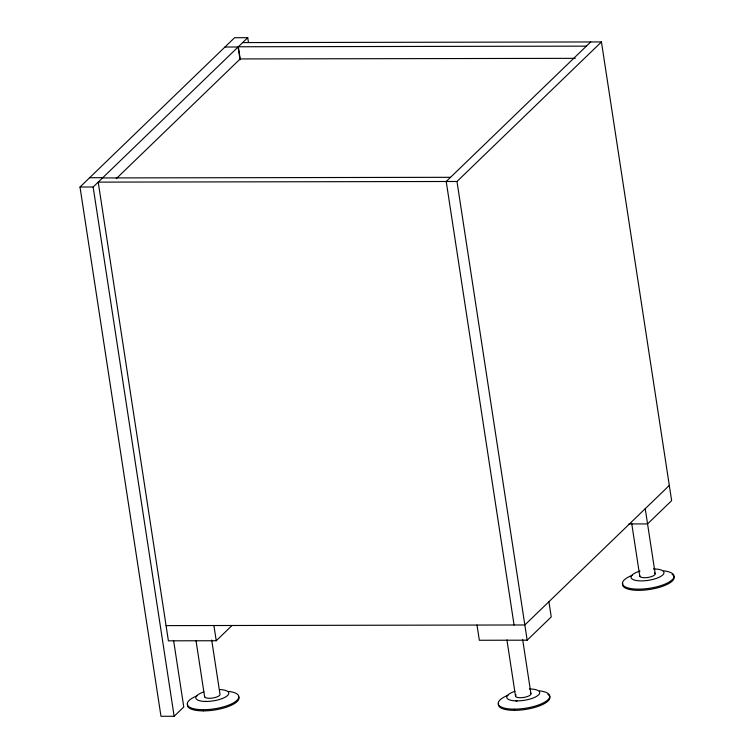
<?xml version="1.0" encoding="UTF-8"?>
<svg xmlns="http://www.w3.org/2000/svg" width="754" height="754" viewBox="0 0 754 754"><rect width="100%" height="100%" fill="white"/><g stroke="black" fill="none" stroke-linecap="round" stroke-linejoin="round"><path stroke-width="1.13" d="M516.132 694.886L515.576 695.612A7.813 2.554 -8.7 0 0 521.127 697.714A7.813 2.554 -8.7 0 0 530.335 695L530.891 694.274A7.813 2.554 -8.7 0 0 530.42 693.011M173.627 640.674L183.778 706.979L174.146 716.281L160.988 716.3L79.999 187.03L234.579 37.719L247.736 37.7L248.443 42.356M79.999 187.03L93.147 187.001L247.736 37.7M116.21 178.698L240.206 58.935L575.283 58.341M590.684 41.96L446.217 181.497L514.077 624.991M232.015 625.5L216.238 640.74L168.396 640.825L98.209 182.119L456.981 181.478L601.447 41.941L671.635 500.647L647.563 523.907L628.893 523.936M669.316 485.435L524.841 624.972L166.069 625.613M477.009 625.057L479.337 640.269L527.169 640.184L551.249 616.923L548.921 601.72M654.811 568.931L653.643 568.987A16.673 5.457 -8.7 0 1 660.881 576.329A16.673 5.457 -8.7 0 1 634.943 580.231A16.673 5.457 -8.7 0 1 640.033 571.042M204.965 701.512L206.134 701.456M515.896 700.956L517.074 700.9M242.675 42.582L601.447 41.941M586.348 46.145L238.339 46.767L240.3 59.575M224.946 47.021L238.104 47.002L240.064 59.802M89.632 177.727L102.78 177.699M102.544 177.935L450.553 177.313M645.236 508.696L655.16 573.596M631.692 523.323L639.797 576.292M456.981 181.478L527.169 640.184M522.635 639.477L530.92 693.595M506.914 639.863L515.548 696.291M514.351 709.156L514.53 710.334M213.91 625.528L216.238 640.74M211.695 640.033L219.98 694.151A7.813 2.554 -8.7 0 1 219.951 694.83L219.405 695.556A7.813 2.554 -8.7 0 1 210.187 698.27A7.813 2.554 -8.7 0 1 204.645 696.168M195.983 640.419L204.617 696.847M203.42 709.712L203.599 710.881M93.147 187.001L174.146 716.281M639.826 575.613A7.813 2.554 -8.7 0 0 645.367 577.715A7.813 2.554 -8.7 0 0 654.576 575L655.132 574.275A7.813 2.554 -8.7 0 0 654.661 573.012M663.718 570.853A26.051 8.52 -8.7 0 1 667.413 582.993A26.051 8.52 -8.7 0 1 629.392 588.299A26.051 8.52 -8.7 0 1 632.333 575.236M673.935 576.339A26.051 8.52 -8.7 0 1 648.666 589.609A26.051 8.52 -8.7 0 1 622.813 583.473M672.134 574.416A26.051 8.52 -8.7 0 1 673.529 575.66M228.547 691.409A26.051 8.52 -8.7 0 1 232.232 703.548A26.051 8.52 -8.7 0 1 194.212 708.854A26.051 8.52 -8.7 0 1 197.152 695.791M238.754 696.894A26.051 8.52 -8.7 0 1 213.486 710.164A26.051 8.52 -8.7 0 1 187.633 704.029M219.442 689.561A16.673 5.457 -8.7 0 1 225.484 697.016A16.673 5.457 -8.7 0 1 200.008 700.852A16.673 5.457 -8.7 0 1 203.91 691.899M539.478 690.852A26.051 8.52 -8.7 0 1 543.163 702.992A26.051 8.52 -8.7 0 1 505.152 708.298A26.051 8.52 -8.7 0 1 508.083 695.235M547.885 694.425A26.051 8.52 -8.7 0 1 527.781 709.062A26.051 8.52 -8.7 0 1 498.564 703.473M529.393 688.996A16.673 5.457 -8.7 0 1 536.839 696.206A16.673 5.457 -8.7 0 1 511.184 700.353A16.673 5.457 -8.7 0 1 514.841 691.343"/></g></svg>
